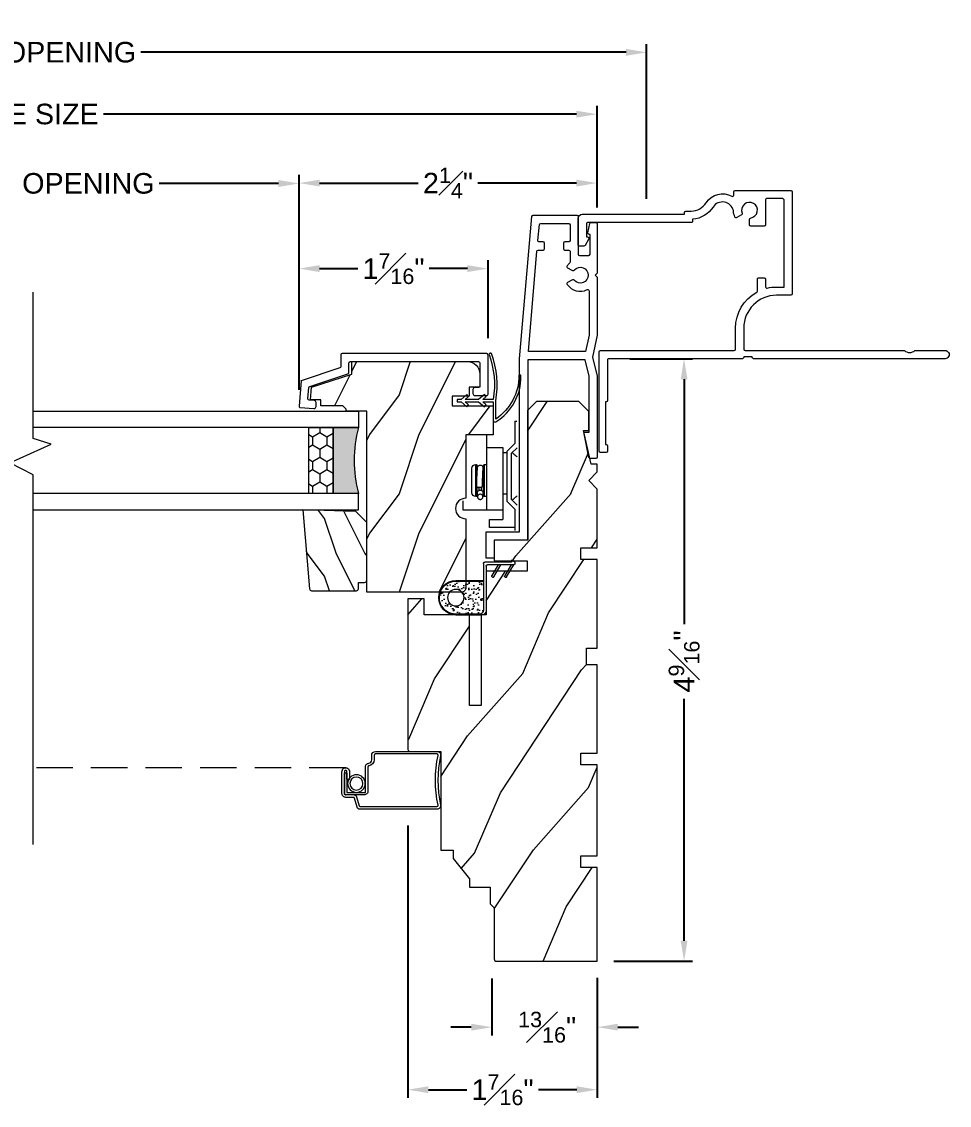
# Model space of a CAD drawing. Extents: x 72.5 to 86.7, y 11.4 to 19.6.
# Drawn here: x 79.63 to 86.68, y 11.41 to 19.63 of the extents above; entities that cross this region are included whole.
import ezdxf

# ---------------------------------------------------------------- set-up
doc = ezdxf.new("R2010")
doc.units = 0
doc.header["$MEASUREMENT"] = 0
doc.linetypes.add('DASHED', pattern=[0.4144736842105268, 0.2763157894736845, -0.1381578947368423])
doc.layers.get('0').update_dxf_attribs({"linetype": 'CONTINUOUS'})
doc.layers.get('DEFPOINTS').update_dxf_attribs({"linetype": 'CONTINUOUS'})
doc.layers.add('DIM', color=7, linetype='CONTINUOUS', lineweight=13)
doc.layers.add('PRODUCTS', color=7, linetype='CONTINUOUS', lineweight=13)
doc.styles.get("Standard").update_dxf_attribs({"font": 'arial.ttf'})
doc.dimstyles.get("Standard").update_dxf_attribs({"dimscale": 0, "dimtxt": 0.156, "dimasz": 0.156, "dimexe": 0.063, "dimexo": 0.125, "dimgap": 0.05, "dimtad": 0, "dimdec": 4, "dimzin": 0, "dimdsep": 46, "dimlunit": 4, "dimtxsty": 'Standard', "dimcen": 0.09, "dimclrd": 256, "dimclre": 256, "dimclrt": 256, "dimadec": 0, "dimazin": 0, "dimtfac": 0.75, "dimtdec": 4, "dimtix": 1, "dimtofl": 0, "dimtmove": 0, "dimatfit": 1, "dimfxl": 1, "dimfrac": 1, "dimtolj": 1, "dimtzin": 5, "dimarcsym": 0})

# ---------------------------------------------------------------- blocks, each defined once
blk = doc.blocks.new('*D8')
at = {"layer": 'DEFPOINTS', "color": 0, "ltscale": 2, "transparency": 16777216}
for p in [(75.12571604036553, 18.9325069161909), (75.12571604036553, 18.10010126771242), (84.0008986002863, 18.10010126771241)]:
    blk.add_point(p, dxfattribs=at)
at = {"layer": 'DIM', "lineweight": -2, "ltscale": 2, "transparency": 16777216}
for p, q in [((75.12571604036553, 18.22510126771242), (75.12571604036553, 18.9955069161909)), ((75.28171604036554, 18.9325069161909), (78.87424879895384, 18.9325069161909)), ((83.8448986002863, 18.9325069161909), (80.25236339649818, 18.9325069161909)), ((84.0008986002863, 18.22510126771241), (84.0008986002863, 18.9955069161909))]:
    blk.add_line(p, q, dxfattribs=at)
at = {"layer": 'DIM', "ltscale": 2, "transparency": 16777216}
for points in [[(75.28171604036554, 18.9585069161909), (75.28171604036554, 18.9065069161909), (75.12571604036553, 18.9325069161909)], [(83.8448986002863, 18.9585069161909), (83.8448986002863, 18.9065069161909), (84.0008986002863, 18.9325069161909)]]:
    blk.add_solid(points, dxfattribs=at)
at = {"layer": 'DIM', "ltscale": 2, "transparency": 16777216, "insert": (79.56330609772601, 18.9325069161909), "char_height": 0.156, "attachment_point": 5}
blk.add_mtext('\\A1;FRAME SIZE', dxfattribs=at)
blk = doc.blocks.new('*D9')
at = {"layer": 'DEFPOINTS', "color": 0, "ltscale": 2, "transparency": 16777216}
for p in [(84.37787494626454, 19.40202938328923), (74.75069482612938, 18.10089341237555), (84.37787494626454, 18.16510126771229)]:
    blk.add_point(p, dxfattribs=at)
at = {"layer": 'DIM', "lineweight": -2, "ltscale": 2, "transparency": 16777216}
for p, q in [((74.75069482612938, 18.22589341237555), (74.75069482612938, 19.46502938328923)), ((84.37787494626454, 18.29010126771229), (84.37787494626454, 19.46502938328923)), ((74.90669482612938, 19.40202938328923), (78.59028958576864, 19.40202938328923)), ((84.22187494626453, 19.40202938328923), (80.53632505643712, 19.40202938328923))]:
    blk.add_line(p, q, dxfattribs=at)
at = {"layer": 'DIM', "ltscale": 2, "transparency": 16777216}
for points in [[(74.90669482612938, 19.42802938328923), (74.90669482612938, 19.37602938328923), (74.75069482612938, 19.40202938328923)], [(84.22187494626453, 19.42802938328923), (84.22187494626453, 19.37602938328923), (84.37787494626454, 19.40202938328923)]]:
    blk.add_solid(points, dxfattribs=at)
at = {"layer": 'DIM', "ltscale": 2, "transparency": 16777216, "insert": (79.56330732110288, 19.40202938328923), "char_height": 0.156, "attachment_point": 5}
blk.add_mtext('\\A1;ROUGH OPENING', dxfattribs=at)
blk = doc.blocks.new('*D10')
at = {"layer": 'DEFPOINTS', "color": 0, "ltscale": 2, "transparency": 16777216}
for p in [(81.7381517340432, 18.40924148619381), (84.0008986002863, 18.10010126771241), (81.7381517340432, 16.71559817256416)]:
    blk.add_point(p, dxfattribs=at)
at = {"layer": 'DIM', "lineweight": -2, "ltscale": 2, "transparency": 16777216}
for p, q in [((81.7381517340432, 16.84059817256416), (81.7381517340432, 18.47224148619381)), ((84.0008986002863, 18.22510126771241), (84.0008986002863, 18.47224148619381)), ((81.8941517340432, 18.40924148619381), (82.64312066511837, 18.40924148619381)), ((83.8448986002863, 18.40924148619381), (83.09592966921113, 18.40924148619381))]:
    blk.add_line(p, q, dxfattribs=at)
at = {"layer": 'DIM', "ltscale": 2, "transparency": 16777216}
for points in [[(81.8941517340432, 18.43524148619381), (81.8941517340432, 18.38324148619381), (81.7381517340432, 18.40924148619381)], [(83.8448986002863, 18.43524148619381), (83.8448986002863, 18.38324148619381), (84.0008986002863, 18.40924148619381)]]:
    blk.add_solid(points, dxfattribs=at)
at = {"layer": 'DIM', "ltscale": 2, "transparency": 16777216, "insert": (82.86952516716475, 18.40924148619381), "char_height": 0.156, "attachment_point": 5}
blk.add_mtext('\\A1;2{\\H0.750000x;\\S1#4;}"', dxfattribs=at)
blk = doc.blocks.new('*D11')
at = {"layer": 'DEFPOINTS', "color": 0, "ltscale": 2, "transparency": 16777216}
for p in [(82.5646134592956, 13.656101725476), (84.002898333258, 12.50110322083734), (82.5646134592956, 11.52618544408996)]:
    blk.add_point(p, dxfattribs=at)
at = {"layer": 'DIM', "lineweight": -2, "ltscale": 2, "transparency": 16777216}
for p, q in [((82.5646134592956, 13.531101725476), (82.5646134592956, 11.46318544408996)), ((84.002898333258, 12.37610322083734), (84.002898333258, 11.46318544408996)), ((82.7206134592956, 11.52618544408996), (83.01191346790027, 11.52618544408996)), ((83.846898333258, 11.52618544408996), (83.55559832465333, 11.52618544408996))]:
    blk.add_line(p, q, dxfattribs=at)
at = {"layer": 'DIM', "ltscale": 2, "transparency": 16777216}
for points in [[(82.7206134592956, 11.55218544408996), (82.7206134592956, 11.50018544408996), (82.5646134592956, 11.52618544408996)], [(83.846898333258, 11.55218544408996), (83.846898333258, 11.50018544408996), (84.002898333258, 11.52618544408996)]]:
    blk.add_solid(points, dxfattribs=at)
at = {"layer": 'DIM', "ltscale": 2, "transparency": 16777216, "insert": (83.2837558962768, 11.52618544408996), "char_height": 0.156, "attachment_point": 5}
blk.add_mtext('\\A1;1{\\H0.750000x;\\S7#16;}"', dxfattribs=at)
blk = doc.blocks.new('*D12')
at = {"layer": 'DEFPOINTS', "color": 0, "ltscale": 2, "transparency": 16777216}
for p in [(83.20190079522793, 12.49612782184903), (84.002898333258, 12.50110322083734), (84.002898333258, 12.00082554585537)]:
    blk.add_point(p, dxfattribs=at)
at = {"layer": 'DIM', "lineweight": -2, "ltscale": 2, "transparency": 16777216}
for p, q in [((83.20190079522793, 12.37112782184903), (83.20190079522793, 11.93782554585536)), ((84.002898333258, 12.37610322083734), (84.002898333258, 11.93782554585536)), ((83.04590079522792, 12.00082554585537), (82.88990079522793, 12.00082554585537)), ((84.15889833325801, 12.00082554585537), (84.314898333258, 12.00082554585537))]:
    blk.add_line(p, q, dxfattribs=at)
at = {"layer": 'DIM', "ltscale": 2, "transparency": 16777216}
for points in [[(83.04590079522792, 12.02682554585537), (83.04590079522792, 11.97482554585537), (83.20190079522793, 12.00082554585537)], [(84.15889833325801, 12.02682554585537), (84.15889833325801, 11.97482554585537), (84.002898333258, 12.00082554585537)]]:
    blk.add_solid(points, dxfattribs=at)
at = {"layer": 'DIM', "ltscale": 2, "transparency": 16777216, "insert": (83.6223995642432, 12.00082554585537), "char_height": 0.156, "attachment_point": 5}
blk.add_mtext('\\A1;{\\H1x;{\\H0.750000x;\\S13#16;}"}', dxfattribs=at)
blk = doc.blocks.new('*D15')
at = {"layer": 'DEFPOINTS', "color": 0, "ltscale": 2, "transparency": 16777216}
for p in [(81.7381517340432, 18.40624654991716), (77.38846290660831, 16.71559817256783), (81.7381517340432, 16.71559817256416)]:
    blk.add_point(p, dxfattribs=at)
at = {"layer": 'DIM', "lineweight": -2, "ltscale": 2, "transparency": 16777216}
for p, q in [((77.38846290660831, 16.84059817256783), (77.38846290660831, 18.46924654991716)), ((81.7381517340432, 16.84059817256416), (81.7381517340432, 18.46924654991716)), ((77.54446290660832, 18.40624654991716), (78.45078344583735, 18.40624654991716)), ((81.5821517340432, 18.40624654991716), (80.67583119481415, 18.40624654991716))]:
    blk.add_line(p, q, dxfattribs=at)
at = {"layer": 'DIM', "ltscale": 2, "transparency": 16777216}
for points in [[(77.54446290660832, 18.43224654991716), (77.54446290660832, 18.38024654991716), (77.38846290660831, 18.40624654991716)], [(81.5821517340432, 18.43224654991716), (81.5821517340432, 18.38024654991716), (81.7381517340432, 18.40624654991716)]]:
    blk.add_solid(points, dxfattribs=at)
at = {"layer": 'DIM', "ltscale": 2, "transparency": 16777216, "insert": (79.56330732032575, 18.40624654991716), "char_height": 0.156, "attachment_point": 5}
blk.add_mtext('\\A1;DAYLIGHT OPENING', dxfattribs=at)
blk = doc.blocks.new('*D16')
at = {"layer": 'DEFPOINTS', "color": 0, "ltscale": 2, "transparency": 16777216}
for p in [(81.7381517340432, 17.7599790338771), (83.17317345155668, 17.10561314412892), (81.7381517340432, 16.71559817256416)]:
    blk.add_point(p, dxfattribs=at)
at = {"layer": 'DIM', "lineweight": -2, "ltscale": 2, "transparency": 16777216}
for p, q in [((81.7381517340432, 16.84059817256416), (81.7381517340432, 17.8229790338771)), ((83.17317345155668, 17.23061314412892), (83.17317345155668, 17.8229790338771)), ((81.8941517340432, 17.7599790338771), (82.18382016442341, 17.7599790338771)), ((83.01717345155667, 17.7599790338771), (82.72750502117647, 17.7599790338771))]:
    blk.add_line(p, q, dxfattribs=at)
at = {"layer": 'DIM', "ltscale": 2, "transparency": 16777216}
for points in [[(81.8941517340432, 17.7859790338771), (81.8941517340432, 17.7339790338771), (81.7381517340432, 17.7599790338771)], [(83.01717345155667, 17.7859790338771), (83.01717345155667, 17.7339790338771), (83.17317345155668, 17.7599790338771)]]:
    blk.add_solid(points, dxfattribs=at)
at = {"layer": 'DIM', "ltscale": 2, "transparency": 16777216, "insert": (82.45566259279994, 17.7599790338771), "char_height": 0.156, "attachment_point": 5}
blk.add_mtext('\\A1;1{\\H0.750000x;\\S7#16;}"', dxfattribs=at)
blk = doc.blocks.new('*D17')
at = {"layer": 'DEFPOINTS', "color": 0, "ltscale": 2, "transparency": 16777216}
for p in [(84.12634901411238, 17.07610126771241), (84.002898333258, 12.50110322083734), (84.66207556685102, 12.50110322083734)]:
    blk.add_point(p, dxfattribs=at)
at = {"layer": 'DIM', "lineweight": -2, "ltscale": 2, "transparency": 16777216}
for p, q in [((84.25134901411238, 17.07610126771241), (84.72507556685102, 17.07610126771241)), ((84.66207556685102, 16.92010126771241), (84.66207556685102, 15.06030630347466)), ((84.66207556685102, 12.65710322083734), (84.66207556685102, 14.49446114658517)), ((84.127898333258, 12.50110322083734), (84.72507556685102, 12.50110322083734))]:
    blk.add_line(p, q, dxfattribs=at)
at = {"layer": 'DIM', "ltscale": 2, "transparency": 16777216}
for points in [[(84.63607556685102, 16.92010126771241), (84.68807556685101, 16.92010126771241), (84.66207556685102, 17.07610126771241)], [(84.63607556685102, 12.65710322083734), (84.68807556685101, 12.65710322083734), (84.66207556685102, 12.50110322083734)]]:
    blk.add_solid(points, dxfattribs=at)
at = {"layer": 'DIM', "ltscale": 2, "transparency": 16777216, "insert": (84.66207556685102, 14.77738372502993), "char_height": 0.156, "attachment_point": 5, "rotation": 90}
blk.add_mtext('\\A1;4{\\H0.750000x;\\S9#16;}"', dxfattribs=at)
blk = doc.blocks.new('Frame-Colonial-Vert Profile-C-WC BLOCK')
at = {"ltscale": 2}
h = blk.add_hatch(dxfattribs=at)
h.set_pattern_fill('WOOD1', color=256, angle=30)
h.set_pattern_definition([(246.8699, (-0.1535898384862244, 1.066025403784439), (1.598076078555546, 3.232050873230267), [0.5, -4.5]), (236.5651, (0.5160254037844387, 1.106217782649107), (-0.366024019841683, -1.366026116725422), [1.118034, -1.118034]), (228.4349, (0.7660254037844387, 0.6732050807568877), (-1.232051982326068, -1.86602423823122), [0.6324559999999999, -2.529822])])
h.paths.add_polyline_path([(1.189000129699707, -0.8429985046386719), (1.095000267028809, -0.8429985046386719), (1.095000267028809, -0.779998779296875), (0.9700002670288086, -0.625), (0.9700002670288086, -0.5620002746582031), (0.814000129699707, -0.5620002746582031), (0.814000129699707, -0.437000274658203), (0.7820005416870117, -0.4059982299804686), (0.7820005416870117, -0.01599508566084595, 0.4142310210248008), (0.7660007476805487, 0), (0, 0), (0, -0.711359977722168), (0.125, -0.711359977722168), (0.125, -0.7563600540161133), (0.125, -0.8013601303100586), (0, -0.8013601303100586), (0, -1.490641593933105), (0.125, -1.490641593933105), (0.125, -1.535641670227051), (0.125, -1.580641746520996), (0, -1.580641746520996), (0, -2.250999999999976), (0.08199999999999363, -2.250999999999976), (0.08199999999999363, -2.375999999999976), (-1.110223024625157e-16, -2.375999999999976), (0, -3.049204038146968), (0.125, -3.049204038146968), (0.125, -3.094206038146979), (0.125, -3.139204038146943), (-1.110223024625157e-16, -3.139204038146943), (0, -3.584999084472657), (0.06499958038330089, -3.649999618530273), (0, -3.715000152587891), (-1.110223024625157e-16, -3.774005889892578), (0.04599952697753906, -3.774005889892578), (0.1040019989013672, -4.02900505065918), (0.06400203704833984, -4.02900505065918), (0.06400203704833984, -4.173004150390625), (0.1409978866577147, -4.25), (0.4609997329712315, -4.25), (0.5299997329711914, -4.180999999999982), (0.5299997329711914, -3.197998046875), (0.7839994430541992, -3.197998046875), (0.7839994430541992, -3.040000915527344), (0.531285285949707, -3.040000915527344), (0.531285285949707, -2.961997985839844), (0.8442850112915039, -2.961997985839844), (0.8442850112915039, -2.631000518798828), (0.8812848739624428, -2.631000518798828), (0.8812848739624428, -1.94100051879883), (0.9712848739624178, -1.94100051879883), (0.9712848739624178, -2.631000518798828), (1.313284873962402, -2.631000518798828), (1.313284873962402, -2.750999450683594), (1.438284873962402, -2.750999450683594), (1.438284873962402, -2.592998504638672), (1.438284873962402, -1.608997344970881, 0.41412871271231), (1.4222813980378, -1.592998504638672), (1.189000129699707, -1.592998504638672)])
blk.add_lwpolyline([(0.8442850112915039, -2.961997985839844), (0.8442850112915039, -2.631000518798828), (0.8812848739624428, -2.631000518798828), (0.8812848739624428, -1.94100051879883), (0.9712848739624178, -1.94100051879883), (0.9712848739624178, -2.631000518798828), (1.313284873962402, -2.631000518798828), (1.313284873962402, -2.750999450683594), (1.438284873962402, -2.750999450683594), (1.438284873962402, -2.592998504638672), (1.438284873962402, -1.608997344970703, 0.4141287127112057), (1.422281398037683, -1.592998504638672), (1.189000129699707, -1.592998504638672), (1.189000129699707, -0.8429985046386719), (1.095000267028809, -0.8429985046386719), (1.095000267028809, -0.779998779296875), (0.9700002670288086, -0.625), (0.9700002670288086, -0.5620002746582031), (0.814000129699707, -0.5620002746582031), (0.814000129699707, -0.4370002746582031), (0.7820005416870117, -0.4059982299804688), (0.7820005416870117, -0.01599884033203125, 0.4142997689483557), (0.7660007476806641, 0), (0.7660007476806641, 0), (0.7660007476806641, 0), (0, 0), (0, 0), (0, 0), (0, -0.711359977722168), (0.125, -0.711359977722168), (0.125, -0.7563600540161133), (0.125, -0.8013601303100586), (0, -0.8013601303100586), (0, -1.490641593933105), (0.125, -1.490641593933105), (0.125, -1.535641670227051), (0.125, -1.580641746520996), (0, -1.580641746520996), (0, -2.250999999999976), (0.08199999999999363, -2.250999999999976), (0.08199999999999363, -2.375999999999976), (0, -2.375999999999976), (0, -3.049204038146968), (0.125, -3.049204038146968), (0.125, -3.094206038146979), (0.125, -3.139204038146943), (0, -3.139204038146943), (0, -3.584999084472656), (0.06499958038330078, -3.649999618530273), (0, -3.715000152587891), (0, -3.774005889892578), (0.04599952697753906, -3.774005889892578), (0.1040019989013672, -4.02900505065918), (0.06400203704833984, -4.02900505065918), (0.06400203704833984, -4.173004150390625), (0.1409978866577148, -4.25), (0.4609997329712314, -4.25), (0.5299997329711914, -4.180999999999983), (0.5299997329711914, -3.197998046875), (0.7839994430541992, -3.197998046875), (0.7839994430541992, -3.040000915527344), (0.531285285949707, -3.040000915527344), (0.531285285949707, -2.961997985839844)], format="xyb", close=True)
blk = doc.blocks.new('Sash-Profile-C-WC Narrow BLOCK')
at = {"ltscale": 2}
h = blk.add_hatch(dxfattribs=at)
h.set_pattern_fill('WOOD1', color=256, scale=0.75, style=0)
h.set_pattern_definition([(216.8699, (0.3, 0.75), (2.249999938368339, 1.500000092447488), [0.375, -3.375]), (206.5651, (0.75, 0.5249999999999999), (-0.7499993684556807, -0.7500009820472855), [0.8385255, -0.8385255]), (198.4349, (0.75, 0.15), (-1.500000325944721, -0.749998802417031), [0.474342, -1.8973665])])
edge = h.paths.add_edge_path()
edge.add_line((-0.375, -0.326000000000036), (-0.3749999999999716, -0.4822504272460861))
edge.add_line((-0.3749999999999716, -0.4822504272460861), (-0.3597188162640634, -0.4822504272460861))
edge.add_line((-0.3597188162640634, -0.4822504272460861), (-0.3347188162640578, -0.5072504272460634))
edge.add_line((-0.3347188162640578, -0.5072504272460634), (-0.3347188162640578, -0.6739999999999924))
edge.add_line((-0.3347188162640578, -0.6739999999999924), (-0.2899999999999636, -0.6739999999999924))
edge.add_line((-0.2899999999999636, -0.6739999999999924), (-0.2899999999999636, -0.7537784979566737))
edge.add_line((-0.2899999999999636, -0.7537784979566737), (-0.1938173452905971, -0.7463158852398095))
edge.add_line((-0.1938173452905971, -0.7463158852398095), (-0.09399999999996567, -0.4390000000000072))
edge.add_line((-0.09399999999996567, -0.4390000000000072), (2.842170943040401e-14, -0.4390000000000072))
edge.add_line((2.842170943040401e-14, -0.4390000000000072), (0, 0.4390000000000072))
edge.add_arc((-0.09399999999999673, 0.4390000000000045), 0.09399999999999673, 1.624113028832491e-12, 89.9999999999984)
edge.add_line((-0.09399999999999409, 0.5330000000000013), (-0.1949999999999648, 0.5330000000000013))
edge.add_line((-0.1949999999999648, 0.5330000000000013), (-0.1949999999999648, 0.4529999999999887))
edge.add_line((-0.1949999999999648, 0.4529999999999887), (-0.2609999999999673, 0.4529999999999887))
edge.add_line((-0.2609999999999673, 0.4529999999999887), (-0.2609999999999673, 0.3229999999999933))
edge.add_line((-0.2609999999999673, 0.3229999999999933), (-0.3359999999999559, 0.3229999999999933))
edge.add_line((-0.3359999999999559, 0.3229999999999933), (-0.3359999999999559, 0.6350000000000051))
edge.add_line((-0.3359999999999559, 0.6350000000000051), (-0.5569999999999595, 0.6350000000000051))
edge.add_line((-0.5569999999999595, 0.6350000000000051), (-0.5569999999999595, 0.4260000000000019))
edge.add_line((-0.5569999999999595, 0.4260000000000019), (-1.037000000000035, 0.4260000000000019))
edge.add_arc((-1.115000000000038, 0.4260000000000019), 0.07800000000000296, -180, 0, ccw=False)
edge.add_line((-1.19300000000004, 0.4260000000000019), (-1.717999999999989, 0.4260000000000304))
edge.add_arc((-1.717999999999995, 0.3940000000000249), 0.03200000000000541, 89.99999999999046, 180.0000000000094)
edge.add_line((-1.75, 0.3940000000000197), (-1.749999999999972, -0.3260000000000076))
edge.add_line((-1.749999999999972, -0.3260000000000076), (-0.375, -0.326000000000036))
at = {"linetype": 'Continuous'}
blk.add_lwpolyline([(-0.375, -0.326000000000036), (-0.3749999999999716, -0.4822504272460861), (-0.3597188162640634, -0.4822504272460861), (-0.3347188162640578, -0.5072504272460634), (-0.3347188162640578, -0.6739999999999924), (-0.2899999999999636, -0.6739999999999924), (-0.2899999999999636, -0.7537784979566737), (-0.1938173452905971, -0.7463158852398095), (-0.09399999999996567, -0.4390000000000072), (2.842170943040401e-14, -0.4390000000000072), (0, 0.4390000000000072, 0.4142135623730786), (-0.09399999999999409, 0.5330000000000013), (-0.1949999999999648, 0.5330000000000013), (-0.1949999999999648, 0.4529999999999887), (-0.2609999999999673, 0.4529999999999887), (-0.2609999999999673, 0.3229999999999933), (-0.3359999999999559, 0.3229999999999933), (-0.3359999999999559, 0.6350000000000051), (-0.5569999999999595, 0.6350000000000051), (-0.5569999999999595, 0.4260000000000019), (-1.037000000000035, 0.4260000000000019, -1), (-1.19300000000004, 0.4260000000000019), (-1.717999999999989, 0.4260000000000304, 0.4142135623731917), (-1.75, 0.3940000000000197), (-1.749999999999972, -0.3260000000000076)], format="xyb", close=True, dxfattribs=at)
blk = doc.blocks.new('3566-Sash-Narrow BLOCK')
blk.add_lwpolyline([(-0.1452602907973528, -0.8588859472698935), (-0.1443570350916161, -0.8588072347461875), (-0.3381236048428207, -0.8756926589046614, -0.4203264625170721), (-0.3489816609256025, -0.8664506203914115), (-0.3562143223697944, -0.7630187429303845, -0.4348123749609328), (-0.3402866417665109, -0.745938396628155), (-0.3102762109102741, -0.745938396628155, -0.3939104756149421), (-0.2943485303069906, -0.7607911990779002), (-0.2916685941539754, -0.7991160715913601, 0.4203264625170764), (-0.2808105380711936, -0.8083581101046136), (-0.1972215707850182, -0.800266544044927, 0.2965835828286902), (-0.188713746331473, -0.7934825905182947), (-0.09255150775646825, -0.5042889654842106, -0.3230253044241456), (-0.08308218158319391, -0.497458582901853), (-0.00997910898499299, -0.4974585829018565, 0.4142135623731037), (0, -0.4874794739168635), (0, 0.4874794739168635, 0.4142135623730951), (-0.00997910898499299, 0.497458582901853), (-0.1856114271208753, 0.497458582901853, 0.4142135623730993), (-0.1955905361058399, 0.4874794739168635), (-0.1955905361058399, 0.4605358796573853, -0.4142135623731004), (-0.2115571104818343, 0.4445693052813979), (-0.2414944374368133, 0.4445693052813979, -0.4142135623730869), (-0.2574610118128078, 0.4605358796573853), (-0.2574610118128078, 0.5493499496238137, -0.4142135623731037), (-0.2474819028278148, 0.5593290586088031), (0.0518913667219465, 0.5593290586088031, -0.4142135623730951), (0.06187047570693949, 0.5493499496238137), (0.06187047570693949, -0.5493499496238137, -0.4142135623730951), (0.0518913667219465, -0.5593290586088031), (-0.03845600471200328, -0.5593290586088031, 0.328454825572407), (-0.04798532591232174, -0.5663459634152588)], format="xyb", close=True)
blk = doc.blocks.new('C-WC-Sash WS BLOCK')
at = {"linetype": 'Continuous'}
blk.add_lwpolyline([(0.1695594787597656, 0), (0.1695594787597656, -0.08043418959009063), (0.1910781860351562, -0.05503368377685458), (0.2069091796875, -0.06725406646728516), (0.1695613861083984, -0.1113424301147452), (0.1695613861083984, -0.2140903472900391), (0.1910781860351562, -0.1886920928955078), (0.2069091796875, -0.2009124755859375), (0.1695613861083984, -0.2450008392333984), (0.1695613861083984, -0.2750015258789062), (0.1495609283447266, -0.2750015258789062), (0.1495609283447266, -0.2450008392333984), (0.112213134765625, -0.2009124755859375), (0.1280441284179688, -0.1886920928955078), (0.1495609283447266, -0.21409034729004), (0.1495609283447266, -0.1113424301147479), (0.112213134765625, -0.06725406646728427), (0.1280441284179688, -0.05503368377685458), (0.1495609283447266, -0.0804319381713885), (0.1495609283447266, -8.881784197001252e-16), (0, 0), (0, 0.01899909973144531, -0.2689186551245049), (0.3458986282348633, 0.2095889474290482, -0.8383699535702687), (0.3513813018798828, 0.1949071313279731, 0.2502957280725493), (0.02000045776367188, 0.01899909973144531), (0.158787727355957, 0.01899909973144531, -0.1315983022414413), (0.5167245864868164, -0.01290893554687411, -0.6866385704411319), (0.5112552642822266, -0.03154945373535156, 0.1242058799348433)], format="xyb", close=True, dxfattribs=at)
blk = doc.blocks.new('Weather Strip-Casement Frame-Vert BLOCK')
h = blk.add_hatch()
h.set_pattern_fill('AR-SAND', color=256, scale=0.03, style=0)
h.set_pattern_definition([(37.50000000000001, (-277.8777295655356, 6.981486637016759), (-0.001889800743288245, 0.05780471307039476), [0, -0.0456, 0, -0.051, 0, -0.04875]), (7.499999999999999, (-277.8777295655356, 6.981486637016759), (0.05309330115803181, 0.0846643819568922), [0, -0.0246, 0, -0.0411, 0, -0.01575]), (327.5, (-277.9146295655356, 6.981486637016759), (0.09342425585254485, 0.0001697716061089483), [0, -0.015, 0, -0.054, 0, -0.0705]), (317.5, (-277.9146295655356, 6.981486637016759), (0.0901837981371688, 0.02633026694802748), [0, -0.0075, 0, -0.03539999999999999, 0, -0.0405])])
h.paths.add_polyline_path([(-0.02000052981611045, 0.3349997537410001, 0.4142135623730949), (-0.05000186221292324, 0.3650010861378129), (-0.2300041855963204, 0.3650010861329958, 1), (-0.2300041855930307, 0.1150001854227881), (-0.02000052982094759, 0.1150001854373413)])
h.paths.add_polyline_path([(-0.2925041855929749, 0.2400006357778919, -1), (-0.1675041855929749, 0.2400006357778919, -1)], flags=16)
at = {"linetype": 'Continuous'}
for p, q in [((-0.05000132455239736, 0.3650010861329953), (-0.230002278230188, 0.3650010861329953)), ((-0.2300003708746772, 0.3699983575549828), (-0.03000079473144979, 0.3699983575549828)), ((-0.02000052982094758, -0.02000052982097422), (-0.02000052982094758, 0.3350002914015366)), ((0, -8.881784197001252e-16), (0, 0.3400013775345307)), ((-0.230002278230188, 0.1150001854373413), (-0.02000052982094758, 0.1150001854373413)), ((-0.2300003708746772, 0.1099990993043445), (-0.02000052982094758, 0.1099990993043445)), ((0.04812448673595782, 0.0854914884260598), (0.04958933576347135, 0.08622772765082587)), ((0.05877706722901621, 0.08348685779075105), (0.1131462358869157, -0.010000264910488)), ((0.1447225062651682, 0.08466369613707503), (0.146250298024313, 0.08557159735725328)), ((0.1558729065449143, 0.0830691469352498), (0.2099998410537296, -0.010000264910488)), ((0.09260210974713345, -0.010000264910488), (0.04437844052495166, 0.07292201565091005)), ((0.1894557149139473, -0.010000264910488), (0.1415353152170269, 0.07239940024265756)), ((0.1938502619964879, -0.03000079473146045), (-0.01000026491044537, -0.03000079473146045)), ((0.2099998410537296, -0.010000264910488), (0.01000026491050221, -0.010000264910488)), ((0.2200001059642318, -0.03000079473146045), (0.1938502619964879, -0.04478089253641304)), ((0.1938502619964879, -0.04478089253641304), (0.1938502619964879, -0.03000079473146045)), ((0.2200001059642318, -0.02000052982097422), (0.2200001059642318, -0.03000079473146045))]:
    blk.add_line(p, q, dxfattribs=at)
blk.add_circle((-0.2300041855929749, 0.2400006357778919), 0.0625)
for centre, radius, start, end in [((-0.2300003708746772, 0.2399987284296632), 0.129999629125319, 90, 270), ((-0.2300041855929749, 0.2400006357778919), 0.1250004503551038, 89.99999999666495, 270.0008742675488), ((-0.05000186221292324, 0.3349997537410001), 0.03000133239681281, 0.001026810377740836, 89.99897318962074), ((-0.0300013324590509, 0.3399989323566128), 0.0300013325586931, 0.004669738411206273, 89.99897306156967), ((0.0521579947732107, 0.077446444426295), 0.008999551102398041, 116.6276099089377, 210.1814022692647), ((0.05272367277166268, 0.07996477367681276), 0.007003474920470402, 30.19239483999417, 116.5859789642918), ((0.1493146305234063, 0.07692403065390341), 0.00899944592708047, 120.6816456020791, 210.1832767663523), ((0.1498208065897302, 0.07954917223716684), 0.007001295290346456, 30.18280166815399, 120.66238333239), ((0.009999358653203672, -9.062573118612249e-07), 0.009999358694243463, 179.9948071950625, 270.0051928049315), ((-0.01000117116780075, -0.02000143607828697), 0.009999358694243463, 179.9948071950625, 270.0051928049315), ((0.2100007473110281, -0.01999962356366325), 0.009999358694242573, 359.9948071950623, 90.00519280493148)]:
    blk.add_arc(centre, radius, start, end, dxfattribs=at)
blk = doc.blocks.new('Screen-Frame Aluminum BLOCK')
blk.add_lwpolyline([(0.1086269361397569, -0.630270928801167, 0.333390721706602), (0.09435402392884384, -0.6111084533489475), (0.026136456105462, -0.5907202733011445, -0.3343656451637382), (0.01900000000000546, -0.5811390355750348), (0.01900000000000546, -0.003000000000042746, -0.3796156333285436), (0.03000000000000114, 0.007999999999981355, 0.1096236335789763), (0.4080000000000155, 0.007999999999981355, -0.3819406603298541), (0.4190000000000111, -0.003000000000014325), (0.4190000000000111, -0.4664841322398274, -0.3793587876943186), (0.4080000000000155, -0.4774841322398515), (0.3749778618868618, -0.4774841322398515, 0.3879487536236223), (0.3292287432446983, -0.5186501202151987, -0.450039698228427), (0.3222279288151242, -0.5244841322398486), (0.1376269361397533, -0.5244841322398486, 0.428927624524485), (0.1086269361397569, -0.5534841322398449), (0.1086269361397569, -0.6944841322398361, 0.4649657458081206), (0.1176269361397715, -0.7034841322398222), (0.2768601893226048, -0.7034841322398222), (0.2768601893226048, -0.6844841322398452), (0.1276269361397624, -0.6844841322398452), (0.1276269361397624, -0.5434841322398256), (0.3180000000000121, -0.5434841322398256, 0.4500136066845264), (0.3480000000000132, -0.5184841322398483, -0.3297948542621193), (0.3740000000000236, -0.4964841322398286), (0.4080000000000155, -0.4964841322398286, 0.414213562373095), (0.4380000000000166, -0.4664841322398274), (0.4380000000000166, -2.208886081689343e-05, 0.500619868924907), (0.4070486091093528, 0.02696364646840266, -0.1115300309248687), (0.0309559130529351, 0.02698476663633187, 0.4975730943278163), (0, 0), (0, -0.5875874011301505, 0.3314939011365562), (0.01427291221020255, -0.6067498765821426), (0.08249048003466442, -0.6271380566331004, -0.331493901136544), (0.08962693613975148, -0.6367192943590965), (0.0896269361397799, -0.6924841322398549, 0.414213562373095), (0.1196269361397526, -0.7224841322398561), (0.2842279288151133, -0.7224841322398277, 1.054015662654757), (0.2842279288151133, -0.6654841322398397), (0.2262626903878697, -0.6654841322398397), (0.2262626903878697, -0.6844841322398452), (0.285227928815118, -0.6844841322398452, -1.067592559345529), (0.285227928815118, -0.7034841322398222), (0.1186269361397763, -0.7034841322398506, -0.4292392643948575), (0.1086269361397569, -0.6924841322398265)], format="xyb")
at = {"ltscale": 2}
blk.add_circle((0.194261323917658, -0.6122554400368161), 0.06663438777788927, dxfattribs=at)
blk.add_circle((0.194261323917658, -0.6122554400368161), 0.049809)
blk = doc.blocks.new('FRCH CSMT ADJ STUD')
at = {"linetype": 'Continuous', "lineweight": 15}
for p, q in [((-0.5641008938146683, 0.3930453482698653), (-0.7261731362813181, 0.3930453482698653)), ((-0.5051782444725745, 0.3341212342024704), (-0.5641008938146683, 0.3930453482698653)), ((-0.5317550451315445, 0.4101301210047837), (-0.4906997344815522, 0.3690754226968096)), ((-0.5051782444725745, 0.3341212342024704), (-0.1236795835112048, 0.3341212342024704)), ((-0.4906997344815522, 0.3690754226968096), (-0.1381580935022271, 0.3690754226968096)), ((-0.449969843837664, 0.3341212342024704), (-0.449969843837664, 0.3025441148076737)), ((-0.1381580935022271, 0.3690754226968096), (-0.09710278285160108, 0.4101301210047837)), ((-0.1318442515258198, 0.3025441148076737), (-0.1318442515258198, 0.3341212342024704)), ((-0.1236795835112048, 0.3341212342024704), (-0.0647569341682015, 0.3930453482698653)), ((0.1060185324658391, 0.3930453482698653), (-0.0647569341682015, 0.3930453482698653)), ((0.1060185324658391, 0.3930453482698653), (0.1060185324658391, 0.4099971932046322)), ((-0.09589317145042742, 0.3025441148076737), (-0.6422143813645675, 0.3025441148076737)), ((-0.09589317145042742, 0.1777073925338613), (-0.09589317145042742, 0.3025441148076737)), ((-4.295824567179807e-06, 0.1777097104814089), (-0.5699591116182319, 0.1777073925338613)), ((-0.4673980162834255, 0.1633460605130352), (-0.2843036296472405, 0.1633460605130352)), ((-0.4673980162834255, 0.09943016491750711), (-0.2843036296472405, 0.09943016491750711)), ((-0.4673980162834255, 0.09743345230639022), (-0.4508809025565483, 0.09743345230639022)), ((-0.4604074715289812, 0.1563552228139855), (-0.2307093555528468, 0.1563552228139855)), ((-0.4604074715289812, 0.1064210026163295), (-0.3943214399260455, 0.1064210026163295)), ((-0.4508809025565483, 0.09743345230639022), (-0.2237185178528875, 0.09743345230639022)), ((-0.4224573352831271, 0.1393784784993244), (-0.3962050757964448, 0.1393784784993244)), ((-0.4224573352831271, 0.1233977469309906), (-0.3977131562724594, 0.1233977469309906)), ((-0.3125859974662148, 0.1064210026163295), (-0.2307093555528468, 0.1064210026163295)), ((-0.2843036296472405, 0.1633460605130352), (-0.2237185178528875, 0.1633460605130352)), ((-0.2843036296472405, 0.09943016491750711), (-0.2237185178528875, 0.09943016491750711)), ((-0.4374376599308221, 0.06747104534018433), (-0.2536791671491869, 0.06747104534018433))]:
    blk.add_line(p, q, dxfattribs=at)
at = {"linetype": 'Continuous'}
for p, q in [((-0.7024286147629937, 0.3930453482698653), (-0.7024286147629937, 0.2023733760117921)), ((-0.6422143813646244, 0.2023733760117921), (-0.6422143813645675, 0.3025441148076737)), ((-0.5699591116182319, 0.3025441148076737), (-0.5699591116182319, 0.1777073925338613)), ((-0.7024286147629937, 0.2023733760117921), (-0.6422143813646244, 0.2023733760117921))]:
    blk.add_line(p, q, dxfattribs=at)
at = {"ltscale": 2}
for p, q in [((-0.5699591116182319, 0.1777073925338613), (-0.5699591116182319, -2.494361979188398e-06)), ((-0.5699591116182319, -2.494361979188398e-06), (-0.499740940972174, -2.494361993399252e-06))]:
    blk.add_line(p, q, dxfattribs=at)
at = {"linetype": 'Continuous', "lineweight": 15}
for centre, radius, start, end in [((-0.4604073422925126, 0.1633461418857536), 0.00699081193098196, 180.000000000057, 269.9999999998371), ((-0.4604073422925126, 0.09943014708822773), 0.006990811930962446, 89.99999999998046, 179.9999999999707), ((-0.4374375316620558, 0.09743277225105373), 0.02996062256126509, 180.0000000000342, 270.0000000000196), ((-0.439434906500594, 0.1393776438364824), 0.01697768611802834, 1.302755197527456e-11, 90.00000000007164), ((-0.439434906500594, 0.1233986451374989), 0.01697768611806737, 270.0000000000456, 359.9999999999886), ((-0.2516816717825918, 0.1393776438367098), 0.01697768611803184, 89.99999999996743, 140.2938827486387), ((-0.2516816717825918, 0.1233986451374989), 0.01697768611807091, 237.7855435211641, 269.9999999999674), ((-0.2536790466202206, 0.09743277225105373), 0.02996062256126509, 270, 359.9999999999935), ((-0.2307092359897638, 0.1633461418857536), 0.006990811930981073, 270.0000000001954, 0), ((-0.2307092359897638, 0.09943014708822773), 0.006990811930962446, 5.862398388873555e-11, 89.99999999998697)]:
    blk.add_arc(centre, radius, start, end, dxfattribs=at)
for points in [[(-0.46299782682561, 0.4101301210047837), (-0.4949726291625325, 0.3733477314883515)], [(-0.1338851988212468, 0.3733477314883515), (-0.1658600011575571, 0.4101301210047837)], [(-0.4673980162834255, 0.1777073925338613), (-0.4673980162834255, 0.1633460605130352)], [(-0.2237185178528875, 0.1633460605130352), (-0.2237185178528875, 0.1777073925338613)], [(-0.4673980162834255, 0.09943016491750711), (-0.4673980162834255, 0.09743345230639022)], [(-0.4224573352831271, 0.1393784784993244), (-0.4224573352831271, 0.1233977469309906)], [(-0.2237185178528875, 0.09743345230639022), (-0.2237185178528875, 0.09943016491750711)]]:
    blk.add_open_spline(points, degree=1, dxfattribs=at)
for points, knots in [([(-0.4695637581162941, 0.1106230046257082), (-0.4673300025706908, 0.1108514263907949), (-0.4628623550825637, 0.1113082838687518), (-0.4569197529518192, 0.1148423105591831), (-0.4524025476321754, 0.12004247581784), (-0.4498239102986759, 0.1265346156269374), (-0.4494716829759113, 0.133528701606096), (-0.4513871161353222, 0.1402517491405746), (-0.4553543516731793, 0.1459403484245598), (-0.4609236200067812, 0.1499582558326296), (-0.4674704429881444, 0.1518465240701374), (-0.4742550350475199, 0.1513985569758773), (-0.4805120750634728, 0.1486583329822082), (-0.4855368309736718, 0.143939167773155), (-0.4887628226497895, 0.1377721977844288), (-0.4898264079475325, 0.1308519813417064), (-0.4886071082565309, 0.1239614669639053), (-0.485242900025753, 0.117865785541639), (-0.4801132811163029, 0.1132982914132157), (-0.4745778342767721, 0.1109413506780896), (-0.4709573469663724, 0.1107114842368304), (-0.4695637581162941, 0.1106230046257082)], [0, 0, 0, 0, 0.05368781634054198, 0.1073789109435614, 0.1610586530363781, 0.214748121451623, 0.2684490220066147, 0.3221294816612404, 0.3758149245879846, 0.4295099712864265, 0.4831981792369858, 0.5368833922952438, 0.5905754291276971, 0.6442685009359376, 0.6979564744960814, 0.751642481388677, 0.8053364679971219, 0.8590276191957952, 0.9127063110869201, 0.9663991332685479, 1, 1, 1, 1]), ([(-0.4277924482631192, 0.1515673309540801), (-0.4367168247491122, 0.1515671977256119), (-0.4570978484399006, 0.1515668934653007), (-0.4650878939019663, 0.1515686737652544), (-0.4695792841967545, 0.151569674513425)], [0, 0, 0, 0, 0.4378767534096087, 0.9999999999999999, 0.9999999999999999, 0.9999999999999999, 0.9999999999999999]), ([(-0.4695786983075436, 0.1106230046257082), (-0.4650957592276086, 0.1106217077763034), (-0.4572171810387431, 0.110619428617369), (-0.4370594923394151, 0.110621927581164), (-0.4283716003811264, 0.1106230046257082)], [0, 0, 0, 0, 0.5690035654494866, 0.9999999999999999, 0.9999999999999999, 0.9999999999999999, 0.9999999999999999]), ([(-0.3903142462923483, 0.1036837252338358), (-0.3909404391088742, 0.1037564178700308), (-0.3921928039499676, 0.1039018007290764), (-0.3939892044637077, 0.1070156515265666), (-0.395465957432009, 0.1118909651322468), (-0.39646649836601, 0.1181858329923529), (-0.39687554127255, 0.1251387079964701), (-0.3966471050635505, 0.1319699235329921), (-0.3958072948672111, 0.1379450539986777), (-0.3944483255918954, 0.1422438117858604), (-0.3930098312512769, 0.1445004553197435), (-0.3920601759455735, 0.1443353802653604), (-0.3917350291804382, 0.1442788612109638)], [0, 0, 0, 0, 0.1050373923887375, 0.2100712970421437, 0.3151063941056925, 0.4201434843703979, 0.5251635917309068, 0.6302088822376245, 0.7352352740047806, 0.8402836991428156, 0.9453156970372283, 1, 1, 1, 1]), ([(-0.2502080627282908, 0.1514337480680155), (-0.2511998705877545, 0.1512658847934603), (-0.2531856706919484, 0.1509297885374821), (-0.2629583752432723, 0.1501102948359261), (-0.2775480759528932, 0.1491385458930239), (-0.2972564978118157, 0.1480871470835012), (-0.3204324645149086, 0.1470601227394894), (-0.3446859219675957, 0.1461075415256659), (-0.3689978548191561, 0.1452460622183338), (-0.3842062865697358, 0.1447943482314571), (-0.39177779913922, 0.1445694625767686)], [0, 0, 0, 0, 0.123720622526385, 0.2477137308903662, 0.3732382027048092, 0.5025470837725086, 0.6359285611940473, 0.7646533906780976, 0.8828327706483022, 1, 1, 1, 1]), ([(-0.390601332319477, 0.1036415411647198), (-0.3829708103740472, 0.1038679374994302), (-0.3676497056185895, 0.1043225121650124), (-0.3431929036542556, 0.1051889052980499), (-0.3188329397763141, 0.1061457917250976), (-0.2955879207748353, 0.1071779420985735), (-0.2758539548568137, 0.1082318319913469), (-0.2612802952654079, 0.1092027719312085), (-0.2515548683450675, 0.1100235490400649), (-0.249625811561657, 0.1103577052583518), (-0.2486624853027593, 0.1105245751309525)], [0, 0, 0, 0, 0.1174909276676228, 0.2359066422092709, 0.3647885680278, 0.4982220210920066, 0.627475186858614, 0.752840515058106, 0.8765742803530168, 1, 1, 1, 1]), ([(-0.248586905511786, 0.1514360916275876), (-0.2489232876715164, 0.1515691593651667), (-0.2494520745540854, 0.1517783395263308), (-0.2596197735120427, 0.1516786118345266), (-0.2633193987540494, 0.151642324854933)], [0, 0, 0, 0, 0.636139380610988, 1, 1, 1, 1]), ([(-0.2497841714221636, 0.1104284891955416), (-0.2483018098055823, 0.1105172931927285), (-0.2452435108562554, 0.1107005070377767), (-0.2407234108014222, 0.1122432446145325), (-0.2365007028793684, 0.1148129959135389), (-0.2329624941767747, 0.1183744343547772), (-0.2304169362915331, 0.1226078398319572), (-0.228992086130404, 0.1271202806988043), (-0.2286280686794839, 0.13152790234561), (-0.2292610215127411, 0.136607104389654), (-0.2315239149748436, 0.1421133368155409), (-0.2361370454373741, 0.147288174028958), (-0.2422171207854831, 0.1508193060776506), (-0.2468303626974944, 0.1512817404441051), (-0.2491183076063521, 0.1515110855282131)], [0, 0, 0, 0, 0.06967880178403539, 0.1437561550381299, 0.2208065131544275, 0.2988200394880001, 0.3756078148798553, 0.4490819536326339, 0.5175999616200336, 0.5801537152945209, 0.6862255622024757, 0.7883820047392182, 0.8950477074380502, 1, 1, 1, 1])]:
    blk.add_open_spline(points, degree=3, knots=knots, dxfattribs=at)
blk = doc.blocks.new('Brickmould-2.657-Alu Profile 3698 BLOCK')
blk.add_lwpolyline([(-0.8550000000000182, 1.257000000000545, 0.414213562373069), (-0.8650000000000091, 1.247000000000554), (-0.8650000000000091, 0.2320000000005678, -0.4142135623730951), (-0.875, 0.2220000000005484), (-1.182000000000016, 0.2220000000005768, 0.4142135623730951), (-1.192000000000007, 0.2120000000005575), (-1.192000000000007, 0.2070000000005621), (-1.516999999999996, 0.2070000000005621), (-1.516999999999996, 0.2120000000005575, 0.4142135623730951), (-1.527000000000015, 0.2220000000005768), (-1.567000000000007, 0.2220000000005768, 0.414213562372991), (-1.576999999999998, 0.2120000000005575), (-1.576999999999998, 0.1700000000005559, 0.4142135623730951), (-1.567000000000007, 0.160000000000565), (-0.8130000000000166, 0.160000000000565, 0.4142135623730951), (-0.8029999999999973, 0.1700000000005559), (-0.8029999999999973, 1.185000000000542, -0.4142135623730951), (-0.7930000000000064, 1.195000000000562), (-0.6330000000000098, 1.195000000000562, 0.2727349461028029), (-0.3600602969918896, 1.355844720496918, -0.2727349461028279), (-0.3513122295877906, 1.36099999999999), (-0.2609999999999957, 1.36099999999999, 0.4142135623731137), (-0.2510000000000048, 1.371000000000009), (-0.2510000000000048, 1.413000000000011, 0.414213562373076), (-0.2609999999999957, 1.423000000000002), (-0.3196184434273448, 1.423000000000002, -0.4838824578975137), (-0.329350789904737, 1.435298136645969, 0.05803658376887055), (-0.320999999999998, 1.507000000000573), (-0.320999999999998, 1.562999999999988), (0.339999999999975, 1.563000000000017, -0.4142135623730951), (0.3499999999999943, 1.552999999999997), (0.3499999999999943, 1.432999999999993, -0.4142135623730898), (0.339999999999975, 1.423000000000002), (0.1504473218609519, 1.423000000000002, 0.4142135623730898), (0.140447321860961, 1.413000000000011), (0.140447321860961, 1.311000000000007, 0.4142135623730732), (0.1504473218609519, 1.301000000000016), (0.1927179676970923, 1.301000000000016, 0.3728246932727524), (0.2026154008833316, 1.309571428571417, -2.886751345949381), (0.2397307753311679, 1.245285714285586, 0.3728246932727711), (0.2273589838485464, 1.240999999999872), (0.2062236609304762, 1.204392546871418, 0.4406487575338608), (0.2106771216619165, 1.19032045284203, 0.0989357782005602), (0.25715365721544, 1.179096296358097, -0.04642982893252995), (0.2589906048040405, 1.178851414769099, -0.6656788805482083), (0.2856537102473453, 1.024301054814941, 0.2406386984236823), (0.1943468910597517, 0.8690000000000282), (0.179000000000002, 0.8689999999999998, 0.4142135623730951), (0.1689999999999827, 0.8590000000000089), (0.1689999999999827, 0.07200000000000273, -0.4142135623730951), (0.1589999999999918, 0.06200000000001182), (0.0589999999999975, 0.06200000000001182), (0.0589999999999975, 0.07200000000000273, 0.5773502691896413), (0.04399999999998272, 0.08066025403786625), (-0.005000000000023874, 0.0523700908475746, 0.2679491924311421), (-0.01000000000001933, 0.04370983680971108), (-0.01000000000001933, 0.009999999999990905, 0.4142135623730951), (0, 0), (0.199799999999982, 0, 0.4142135623730951), (0.2309999999999945, 0.03120000000001255), (0.2309999999999945, 0.8070000000000164), (0.2459999999999809, 0.8070000000000164, 0.4142135623730951), (0.2560000000000002, 0.8170000000000073), (0.2560000000000002, 0.8572846883838565, -0.2563535852103667), (0.3189540636042238, 0.9720030006799618, 0.3962579984393972), (0.3686287805239203, 1.167159235668521, -0.571269151630097), (0.3773790377029229, 1.182000000000016), (0.4019999999999868, 1.182000000000016, 0.4142135623730951), (0.4119999999999777, 1.192000000000007), (0.4119999999999777, 1.615000000000009, 0.4142135623730951), (0.4019999999999868, 1.625), (-0.3730000000000189, 1.625, 0.4142135623730951), (-0.3830000000000098, 1.615000000000009), (-0.3830000000000098, 1.507000000000573, -0.4142135623730909), (-0.6330000000000098, 1.257000000000573), (-0.7930000000000064, 1.257000000000573, -0.4142135623730951), (-0.8029999999999973, 1.267000000000564), (-0.8029999999999973, 2.4773137303346, -0.3779644730093442), (-0.8029999999999973, 2.556686269666557), (-0.8029999999999973, 2.78600000000057, 1.000000000005386), (-0.8650000000000091, 2.78600000000057), (-0.8650000000000091, 1.331000000000557, 0.4142135623730951), (-0.8550000000000182, 1.321000000000566), (-0.8499999999999943, 1.321000000000566), (-0.8499999999999943, 1.257000000000573)], format="xyb", close=True)
blk = doc.blocks.new('C-WC-FRAME CLADDING (JAMB w BM)')
blk.add_lwpolyline([(-0.4928906055037032, -1.389000000000067), (-0.5279999999995084, -1.244000000000142), (-0.5279999999995084, -0.6290000000000191, -0.414213562373147), (-0.5179999999995175, -0.6190000000000282), (-0.4741896023439836, -0.6190000000000282, -0.3572261466048653), (-0.4643857804598497, -0.6270289402685876), (-0.4281757554825276, -0.8071333935417897, -0.4703402862644739), (-0.4379999999995334, -0.8190000000000168), (-0.4659999999996103, -0.8190000000000168), (-0.4659999999996103, -1.244000000000199), (-0.4365037768262141, -1.369000000000028), (0, -1.369000000000028), (0, 0), (0.2539999999999623, 0), (0.2539999999999623, 0.1379999999999768), (0.3159999999999741, 0.1379999999999768), (0.3159999999999741, -0.06200000000001182), (0.06200000000001182, -0.06200000000001182), (0.06200000000001182, -1.375999999999976), (-0.0319718355377745, -2.456930070967076, -0.3871887601088884), (-0.04192848999576881, -2.466000000000008), (-0.3729999999997062, -2.465999999999951, -0.4142135623730951), (-0.3829999999996971, -2.45599999999996), (-0.3829999999996971, -2.171000000000276, 0.414213562373043), (-0.392999999999688, -2.161000000000286), (-0.4629999999996244, -2.161000000000286, 0.4142135623730951), (-0.4729999999996153, -2.171000000000276), (-0.4729999999996153, -2.32100000000014), (-0.4670029040022996, -2.32100000000014, -0.4740205020356507), (-0.4572018392470909, -2.332984724077789), (-0.4713768997028751, -2.402984724077726, -0.356833230770885), (-0.4811779644580838, -2.411000000000058), (-0.5179999999995175, -2.411000000000058, -0.4142135623730951), (-0.5279999999995084, -2.401000000000067), (-0.5279999999995084, -2.026000000000465), (-0.5129999999995221, -2.011000000000422), (-0.5279999999995084, -1.996000000000436), (-0.5279999999995084, -1.556990195135768, -0.04938898902105721), (-0.5278058067564189, -1.555029033784422), (-0.4928906055037032, -1.389000000000067)], format="xyb")
blk.add_lwpolyline([(-0.30239254687109, -1.955223660930926, 0.4406487575339165), (-0.2992133099846228, -1.940810139651376, 0.3662473251387003), (-0.4516818181813846, -1.900960797744915, -0.551932892222722), (-0.4659999999996103, -1.891941191002672), (-0.4659999999996103, -1.556990195135768, -0.04938898902115872), (-0.4658058067565207, -1.555029033784422), (-0.4379999999996471, -1.430999999999983), (-0.005407572093588442, -1.430999999999983), (-0.06958098088597353, -2.192930070967293, -0.3871887601088884), (-0.07953763534402469, -2.202000000000226), (-0.117024036853536, -2.202000000000226, 0.414213562373121), (-0.1270240368535269, -2.212000000000216), (-0.1270240368535269, -2.25400000000019, 0.4142135623731212), (-0.117024036853536, -2.264000000000181), (-0.0871974190214928, -2.264000000000181, -0.4417648538639267), (-0.07724076456349849, -2.27493007096723), (-0.08845020409148674, -2.394930070967121, -0.3871887601088884), (-0.09840685854948106, -2.404000000000053), (-0.3109999999997513, -2.404000000000053, -0.4142135623729389), (-0.3209999999997422, -2.394000000000062), (-0.3209999999997422, -2.274000000000171, -0.4142135623730951), (-0.3109999999997513, -2.264000000000181), (-0.2809999999997785, -2.264000000000181, 0.4142135623730951), (-0.2709999999997876, -2.25400000000019), (-0.2709999999997876, -2.212000000000216, 0.4142135623730951), (-0.2809999999997785, -2.202000000000226), (-0.3109999999997513, -2.202000000000226, -0.414213562373069), (-0.3209999999997422, -2.192000000000235), (-0.3209999999997422, -2.10938699101024, -0.2134217652832862), (-0.3176666666664119, -2.101933431085229, 0.05707814511781176), (-0.2992133099846228, -2.081189860349525, 0.4406487575335143), (-0.30239254687109, -2.066776339069975), (-0.3353603896929371, -2.047742346142115, 0.3563939586925249), (-0.3540883117542535, -2.050786181759179, -2.636887572711157), (-0.3540883117543103, -1.971213818241665, 0.3563939586924472), (-0.3353603896929371, -1.974257653858729)], format="xyb", close=True)
blk = doc.blocks.new('Glazing Bead(Square)-Casement  BLOCK')
h = blk.add_hatch()
h.set_pattern_fill('WOOD1', color=256, scale=0.4375, style=0)
h.set_pattern_definition([(216.8699, (-84.54964511993985, -17.81887144563778), (1.312499964048198, 0.8750000539277012), [0.21875, -1.96875]), (206.5651, (-84.28714511993985, -17.95012144563778), (-0.4374996315991471, -0.4375005728609165), [0.489139875, -0.489139875]), (198.4349, (-84.28714511993985, -18.16887144563778), (-0.8750001901344205, -0.4374993014099348), [0.2766995, -1.106797125])])
h.paths.add_polyline_path([(0.06482222555540318, -0.4336450461434538, 0.3894135123422255), (0.07899999999999352, -0.4182015452585937), (0.07899999999999352, -0.07899999999999352, 0.4142135623730928), (0.06300000000000239, -0.06299999999999528), (0.01600000000000534, -0.06299999999999173), (0.01599999999999113, -0.01599999999999469, 0.4142135623730951), (0, 3.552713678800501e-15), (-0.4379618506643084, 1.06581410364015e-14), (-0.5209618506643068, -0.0829999999999842), (-0.5349999999999824, -0.4849999999999923)])
blk.add_lwpolyline([(-0.5349999999999966, -0.4849999999999923), (0.06482222555540318, -0.4336450461434538, 0.3894135123422255), (0.07899999999999352, -0.4182015452585937), (0.07899999999999352, -0.07899999999999352, 0.4142135623730928), (0.06300000000000239, -0.06299999999999528), (0.01599999999999113, -0.06299999999999528), (0.01599999999999113, -0.01599999999999469, 0.4142135623730951), (0, 3.552713678800501e-15), (-0.4379618506643226, 7.105427357601002e-15), (-0.520961850664321, -0.08299999999999486)], format="xyb", close=True)

msp = doc.modelspace()

# ---------------------------------------------------------------- hatches: boundary and pattern name
at = {"layer": 'PRODUCTS'}
h = msp.add_hatch(dxfattribs=at)
h.set_pattern_fill('HONEY', color=256, scale=0.5, angle=-90.00000000000001, style=0)
h.set_pattern_definition([(270, (56.83480357945811, 85.48373502967877), (0.05412658749999998, -0.09375000000000001), [0.0625, -0.125]), (29.99999999999998, (56.83480357945811, 85.48373502967877), (0.05412658785479115, 0.09374999979516122), [0.06249999999999988, -0.1249999999999998]), (329.9999999999999, (56.83480357945811, 85.48373502967877), (0.1082531753547911, -2.048387838921289e-10), [-0.125, 0.06249999999999999])])
h.paths.add_polyline_path([(81.99717073258833, 16.5537366157226), (81.99717073258833, 16.05375818101971), (81.81330711195935, 16.05375818101971), (81.81330711195935, 16.5537366157226)])
h = msp.add_hatch(color=254, dxfattribs=at)
edge = h.paths.add_edge_path()
edge.add_arc((83.11475120275824, 16.3037431332403), 0.9586192239038176, 524.8824504649191, 555.1161897560204)
edge.add_line((82.18930117891861, 16.05375699399816), (81.99716392511422, 16.05376127695104))
edge.add_line((81.99716392511422, 16.05376127695104), (81.9971707328526, 16.5537560225555))
edge.add_line((81.9971707328526, 16.5537560225555), (82.18930711200571, 16.55375123576734))

# ---------------------------------------------------------------- linework, layer by layer
at = {"layer": 'PRODUCTS', "linetype": 'DASHED'}
msp.add_line((82.0923827194484, 13.9703691006767), (79.7198921301344, 13.9703691006767), dxfattribs=at)
at = {"layer": 'PRODUCTS', "ltscale": 2}
msp.add_lwpolyline([(79.7198921301344, 13.3866280083951), (79.7198921301344, 16.19421605546064), (79.54293900808524, 16.28535250913446), (79.85628895728179, 16.42764354682164), (79.71989213013445, 16.47117945174547), (79.71989213013445, 17.58193518187649)], dxfattribs=at)
at = {"layer": 'PRODUCTS', "linetype": 'Continuous'}
for points in [[(79.71989213013434, 16.67872170731506), (82.1893029758497, 16.67872177740698), (82.18930529343024, 16.55372932271236), (79.71989213013434, 16.55372769641953)], [(79.7198921301344, 15.92875205633187), (82.18930570369795, 15.92875878105907), (82.18930711200571, 16.05375123576733), (79.7198921301344, 16.05374606723445)]]:
    msp.add_lwpolyline(points, dxfattribs=at)
at = {"layer": 'PRODUCTS'}
msp.add_lwpolyline([(81.99717073258833, 16.5537366157226), (81.99717073258833, 16.05375818101971), (81.81330711195935, 16.05375818101971), (81.81330711195935, 16.5537366157226)], close=True, dxfattribs=at)
at = {"layer": 'PRODUCTS', "linetype": 'Continuous'}
msp.add_lwpolyline([(82.18930711200571, 16.55375123576734, 0.1326901942825107), (82.18930117891861, 16.05375699399816), (81.99716392511422, 16.05376127695104), (81.9971707328526, 16.5537560225555), (82.18930711200571, 16.55375123576734)], format="xyb", close=True, dxfattribs=at)

# ---------------------------------------------------------------- block references
at = {"layer": 'PRODUCTS', "color": 3, "xscale": -1, "rotation": 270}
for name, p in [('Brickmould-2.657-Alu Profile 3698 BLOCK', (83.85788584531686, 17.94110126771242)), ('Screen-Frame Aluminum BLOCK', (82.78636685168824, 13.656101725476))]:
    msp.add_blockref(name, p, dxfattribs=at)
at = {"layer": 'PRODUCTS', "color": 3, "rotation": 180}
for name, p in [('C-WC-FRAME CLADDING (JAMB w BM)', (83.4748858453171, 15.69910126771235)), ('Frame-Colonial-Vert Profile-C-WC BLOCK', (84.002898333258, 12.50110322083734))]:
    msp.add_blockref(name, p, dxfattribs=at)
at = {"layer": 'PRODUCTS', "xscale": -1}
for name, p, rotation in [('3566-Sash-Narrow BLOCK', (82.61384439294787, 17.05372177740698), 270), ('C-WC-Sash WS BLOCK', (83.21330297584976, 16.59768007633177), 270), ('Sash-Profile-C-WC Narrow BLOCK', (82.57830297584977, 17.05372177740698), 270), ('FRCH CSMT ADJ STUD', (82.98330547021176, 16.49672607323159), 270), ('Weather Strip-Casement Frame-Vert BLOCK', (83.1586133219665, 15.50210209719116), 180)]:
    msp.add_blockref(name, p, dxfattribs=dict(at, rotation=rotation))
at = {"layer": 'PRODUCTS', "rotation": 270}
msp.add_blockref('Glazing Bead(Square)-Casement  BLOCK', (82.25230304331359, 15.39375763185798), dxfattribs=at)

# ---------------------------------------------------------------- dimensions: what is measured, and where the dimension line sits
at = {"layer": 'DIM', "ltscale": 2}
for base, p1, p2, text, picture, middle in [((84.37787494626454, 19.40202938328923), (74.75069482612938, 18.10089341237555), (84.37787494626454, 18.16510126771229), 'ROUGH OPENING', '*D9', (79.56330732110288, 19.40202938328923)), ((75.12571604036553, 18.9325069161909), (84.0008986002863, 18.10010126771241), (75.12571604036553, 18.10010126771242), 'FRAME SIZE', '*D8', (79.56330609772601, 18.9325069161909)), ((84.002898333258, 12.00082554585537), (83.20190079522793, 12.49612782184903), (84.002898333258, 12.50110322083734), '{\\H1x;<>}', '*D12', (83.6223995642432, 12.00082554585537))]:
    dim = msp.add_linear_dim(base=base, p1=p1, p2=p2, text=text, dimstyle='Standard', override={"dimscale": 1}, dxfattribs=at)
    dim.commit()
    dim.dimension.update_dxf_attribs({"geometry": picture, "text_midpoint": middle, "dimtype": 160})
dim = msp.add_linear_dim(base=(81.7381517340432, 18.40624654991716), p1=(77.38846290660831, 16.71559817256783), p2=(81.7381517340432, 16.71559817256416), text='DAYLIGHT OPENING', dimstyle='Standard', override={"dimscale": 1}, dxfattribs=at)
dim.commit()
dim.dimension.update_dxf_attribs({"geometry": '*D15', "text_midpoint": (79.56330732032575, 18.40624654991716)})
for base, p1, p2, picture, middle in [((81.7381517340432, 18.40924148619381), (84.0008986002863, 18.10010126771241), (81.7381517340432, 16.71559817256416), '*D10', (82.86952516716475, 18.40924148619381)), ((81.7381517340432, 17.7599790338771), (83.17317345155668, 17.10561314412892), (81.7381517340432, 16.71559817256416), '*D16', (82.45566259279994, 17.7599790338771)), ((82.5646134592956, 11.52618544408996), (84.002898333258, 12.50110322083734), (82.5646134592956, 13.656101725476), '*D11', (83.2837558962768, 11.52618544408996))]:
    dim = msp.add_linear_dim(base=base, p1=p1, p2=p2, dimstyle='Standard', override={"dimscale": 1}, dxfattribs=at)
    dim.commit()
    dim.dimension.update_dxf_attribs({"geometry": picture, "text_midpoint": middle})
dim = msp.add_linear_dim(base=(84.66207556685102, 12.50110322083734), p1=(84.12634901411238, 17.07610126771241), p2=(84.002898333258, 12.50110322083734), angle=90, dimstyle='Standard', override={"dimscale": 1}, dxfattribs=at)
dim.commit()
dim.dimension.update_dxf_attribs({"geometry": '*D17', "text_midpoint": (84.66207556685102, 14.77738372502993), "dimtype": 160})

doc.saveas('drawing.dxf')
